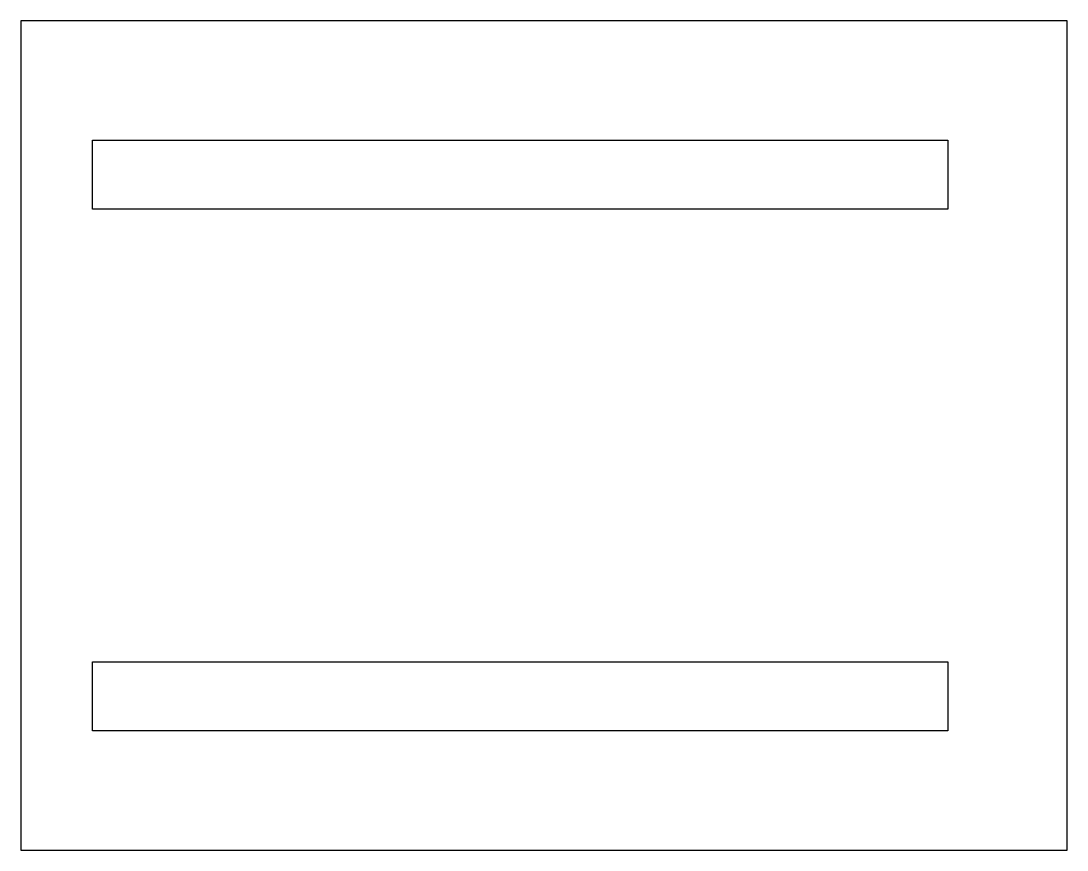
# Model space of a CAD drawing. Header units: millimetres. Extents: x -4.4 to 39.5, y -17.4 to 17.4.
import ezdxf

# ---------------------------------------------------------------- set-up
doc = ezdxf.new("R2010")
doc.units = ezdxf.units.MM
doc.layers.get('0').update_dxf_attribs({"linetype": 'CONTINUOUS'})

msp = doc.modelspace()

# ---------------------------------------------------------------- linework, layer by layer
for points in [[(-4.4, 17.4), (-4.4, -17.4), (39.5, -17.4), (39.5, 17.4)], [(-1.4, 9.5), (-1.4, 12.4), (34.5, 12.4), (34.5, 9.5)], [(-1.4, -12.4), (-1.4, -9.5), (34.5, -9.5), (34.5, -12.4)]]:
    msp.add_lwpolyline(points, close=True)

doc.saveas('drawing.dxf')
